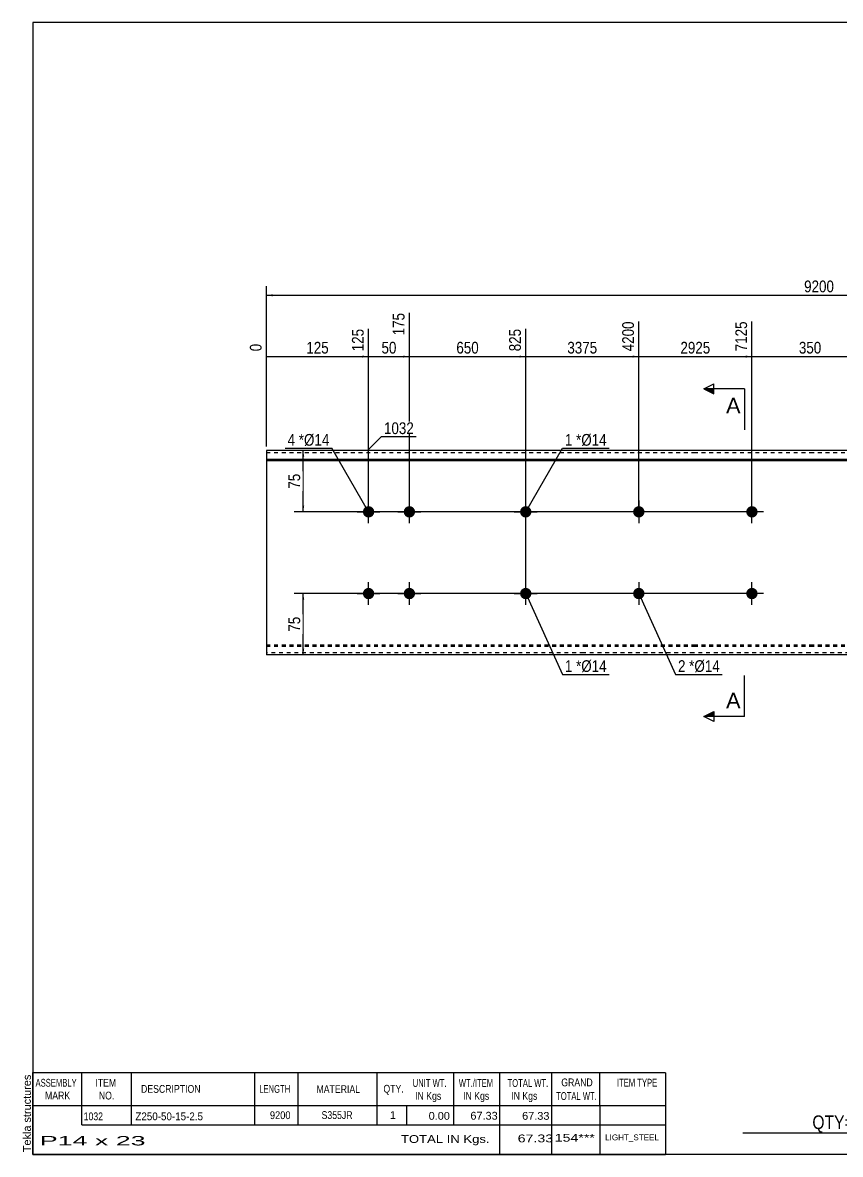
# Model space of a CAD drawing. Header units: millimetres. Extents: x -60 to 343, y -147 to 130.
# Drawn here: x -59.7 to 140.5, y -147.3 to 129.8 of the extents above; entities that cross this region are included whole.
import ezdxf

# ---------------------------------------------------------------- set-up
doc = ezdxf.new("R2010")
doc.units = ezdxf.units.MM
doc.linetypes.add('DXK_LINE_DOT1', pattern=[1.8814, 0.9407, -0.9407])
doc.styles.add('Arial', font='ARIAL.TTF', dxfattribs={"height": 0.2})
doc.styles.add('Arial Narrow', font='ARIALN.TTF', dxfattribs={"height": 0.2})

# ---------------------------------------------------------------- blocks, each defined once
blk = doc.blocks.new('Unknown-629276270-1647')
at = {"color": 5, "linetype": 'Continuous'}
for p, q in [((342.8, 129.75), (-57.2, 129.75)), ((-57.2, 129.75), (-57.2, -147.25)), ((342.8, -147.25), (342.8, 129.75)), ((-57.2, -147.25), (342.8, -147.25))]:
    blk.add_line(p, q, dxfattribs=at)
at = {"color": 174, "linetype": 'Continuous', "style": 'Arial'}
blk.add_text('Tekla structures', height=1.9102, rotation=90, dxfattribs=at).set_placement((-57.7, -146.75))
blk = doc.blocks.new('Bolt-629276270-1207 - 1201')
at = {"linetype": 'Continuous'}
for points in [[(117.48, 10, -1), (120.28, 10, -1)], [(264.23, 10, -1), (267.03, 10, -1)]]:
    blk.add_hatch(color=3, dxfattribs=at).paths.add_polyline_path(points)
at = {"color": 3, "linetype": 'Continuous'}
for p, q in [((118.88, 7.2), (118.88, 12.8)), ((265.63, 7.2), (265.63, 12.8)), ((121.68, 10), (116.08, 10)), ((268.43, 10), (262.83, 10))]:
    blk.add_line(p, q, dxfattribs=at)
blk = doc.blocks.new('Part-629276270-1204 - 1201')
at = {"color": 2, "linetype": 'Continuous'}
for p, q in [((49.19, 25), (0, 25)), ((0, 25), (0, -25)), ((77.68, 25), (49.29, 25)), ((104.58, 25), (77.78, 25)), ((133.07, 25), (104.68, 25)), ((161.56, 25), (133.17, 25)), ((222.85, 25), (161.66, 25)), ((251.34, 25), (222.95, 25)), ((270.63, 25), (251.44, 25)), ((270.63, -25), (270.63, 25)), ((0, 22.88), (49.19, 22.88)), ((0, 22.53), (49.19, 22.53)), ((49.29, 22.88), (77.68, 22.88)), ((49.29, 22.53), (77.68, 22.53)), ((77.78, 22.88), (104.58, 22.88)), ((77.78, 22.53), (104.58, 22.53)), ((104.68, 22.88), (133.07, 22.88)), ((104.68, 22.53), (133.07, 22.53)), ((133.17, 22.88), (161.56, 22.88)), ((133.17, 22.53), (161.56, 22.53)), ((161.66, 22.88), (222.85, 22.88)), ((161.66, 22.53), (222.85, 22.53)), ((222.95, 22.88), (251.34, 22.88)), ((222.95, 22.53), (251.34, 22.53)), ((251.44, 22.88), (270.63, 22.88)), ((251.44, 22.53), (270.63, 22.53)), ((49.19, -25), (0, -25)), ((77.68, -25), (49.29, -25)), ((104.58, -25), (77.78, -25)), ((133.07, -25), (104.68, -25)), ((161.56, -25), (133.17, -25)), ((222.85, -25), (161.66, -25)), ((251.34, -25), (222.95, -25)), ((270.63, -25), (251.44, -25))]:
    blk.add_line(p, q, dxfattribs=at)
at = {"color": 7, "linetype": 'DXK_LINE_DOT1'}
for p, q in [((0, 24.5), (49.19, 24.5)), ((49.29, 24.5), (77.68, 24.5)), ((77.78, 24.5), (104.58, 24.5)), ((104.68, 24.5), (133.07, 24.5)), ((133.17, 24.5), (161.56, 24.5)), ((161.66, 24.5), (222.85, 24.5)), ((222.95, 24.5), (251.34, 24.5)), ((251.44, 24.5), (270.63, 24.5)), ((0, -22.53), (49.19, -22.53)), ((0, -22.88), (49.19, -22.88)), ((49.19, -24.5), (0, -24.5)), ((49.29, -22.53), (77.68, -22.53)), ((49.29, -22.88), (77.68, -22.88)), ((77.68, -24.5), (49.29, -24.5)), ((77.78, -22.53), (104.58, -22.53)), ((77.78, -22.88), (104.58, -22.88)), ((104.58, -24.5), (77.78, -24.5)), ((104.68, -22.53), (133.07, -22.53)), ((104.68, -22.88), (133.07, -22.88)), ((133.07, -24.5), (104.68, -24.5)), ((133.17, -22.53), (161.56, -22.53)), ((133.17, -22.88), (161.56, -22.88)), ((161.56, -24.5), (133.17, -24.5)), ((161.66, -22.53), (222.85, -22.53)), ((161.66, -22.88), (222.85, -22.88)), ((222.85, -24.5), (161.66, -24.5)), ((222.95, -22.53), (251.34, -22.53)), ((222.95, -22.88), (251.34, -22.88)), ((251.34, -24.5), (222.95, -24.5)), ((251.44, -22.53), (270.63, -22.53)), ((251.44, -22.88), (270.63, -22.88)), ((270.63, -24.5), (251.44, -24.5))]:
    blk.add_line(p, q, dxfattribs=at)
blk = doc.blocks.new('Bolt-629276270-1205 - 1201')
at = {"linetype": 'Continuous'}
for points in [[(23.6, 10, -1), (26.4, 10, -1)], [(33.6, 10, -1), (36.4, 10, -1)], [(23.6, -10, -1), (26.4, -10, -1)], [(33.6, -10, -1), (36.4, -10, -1)]]:
    blk.add_hatch(color=3, dxfattribs=at).paths.add_polyline_path(points)
at = {"color": 3, "linetype": 'Continuous'}
for p, q in [((25, 7.2), (25, 12.8)), ((35, 7.2), (35, 12.8)), ((22.2, 10), (27.8, 10)), ((32.2, 10), (37.8, 10)), ((25, -12.8), (25, -7.2)), ((35, -12.8), (35, -7.2)), ((22.2, -10), (27.8, -10)), ((32.2, -10), (37.8, -10))]:
    blk.add_line(p, q, dxfattribs=at)
blk = doc.blocks.new('Bolt-629276270-1206 - 1201')
at = {"linetype": 'Continuous'}
blk.add_hatch(color=3, dxfattribs=at).paths.add_polyline_path([(62.09, 10, -1), (64.89, 10, -1)])
at = {"color": 3, "linetype": 'Continuous'}
for p, q in [((63.49, 7.2), (63.49, 12.8)), ((60.69, 10), (66.29, 10))]:
    blk.add_line(p, q, dxfattribs=at)
blk = doc.blocks.new('Bolt-629276270-1208 - 1201')
at = {"linetype": 'Continuous'}
for points in [[(117.48, -10, -1), (120.28, -10, -1)], [(264.23, -10, -1), (267.03, -10, -1)]]:
    blk.add_hatch(color=3, dxfattribs=at).paths.add_polyline_path(points)
at = {"color": 3, "linetype": 'Continuous'}
for p, q in [((118.88, -12.8), (118.88, -7.2)), ((265.63, -12.8), (265.63, -7.2)), ((121.68, -10), (116.08, -10)), ((268.43, -10), (262.83, -10))]:
    blk.add_line(p, q, dxfattribs=at)
blk = doc.blocks.new('Bolt-629276270-1209 - 1201')
at = {"linetype": 'Continuous'}
for points in [[(92.58, 10, -1), (89.78, 10, -1)], [(92.58, -10, -1), (89.78, -10, -1)]]:
    blk.add_hatch(color=3, dxfattribs=at).paths.add_polyline_path(points)
at = {"color": 3, "linetype": 'Continuous'}
for p, q in [((91.18, 12.8), (91.18, 7.2)), ((93.98, 10), (88.38, 10)), ((91.18, -7.2), (91.18, -12.8)), ((93.98, -10), (88.38, -10))]:
    blk.add_line(p, q, dxfattribs=at)
blk = doc.blocks.new('Bolt-629276270-1210 - 1201')
at = {"linetype": 'Continuous'}
blk.add_hatch(color=3, dxfattribs=at).paths.add_polyline_path([(62.09, -10, -1), (64.89, -10, -1)])
at = {"color": 3, "linetype": 'Continuous'}
for p, q in [((63.49, -12.8), (63.49, -7.2)), ((60.69, -10), (66.29, -10))]:
    blk.add_line(p, q, dxfattribs=at)
blk = doc.blocks.new('StraightDimension-629276270-1320 - 1201')
at = {"linetype": 'Continuous'}
for points in [[(1.5, 62.75), (0, 63), (1.5, 63.25)], [(269.13, 63.25), (270.63, 63), (269.13, 62.75)]]:
    blk.add_hatch(color=7, dxfattribs=at).paths.add_polyline_path(points)
at = {"color": 7, "linetype": 'Continuous'}
for p, q in [((0, 26), (0, 65.25)), ((270.63, 26), (270.63, 65.25)), ((0, 63), (270.63, 63))]:
    blk.add_line(p, q, dxfattribs=at)
at = {"color": 0}
blk.add_wipeout([(139.57, 63.15), (139.57, 67.35), (131.06, 67.35), (131.06, 63.15)], dxfattribs=at)
at = {"color": 3, "style": 'Arial Narrow'}
blk.add_text('9200', height=2.863, dxfattribs=at).set_placement((131.66, 63.75))
blk = doc.blocks.new('StraightDimension-629276270-1254 - 1201')
at = {"linetype": 'Continuous'}
blk.add_hatch(color=7, dxfattribs=at).paths.add_polyline_path([(145.86, 48.25), (147.36, 48), (145.86, 47.75)])
at = {"color": 7, "linetype": 'Continuous'}
for p, q in [((118.88, 11), (118.88, 56.61)), ((147.36, 11), (147.36, 56.61)), ((118.88, 48), (147.36, 48))]:
    blk.add_line(p, q, dxfattribs=at)
at = {"color": 0, "linetype": 'Continuous'}
blk.add_wipeout([(146.76, 57.21), (142.56, 57.21), (142.56, 48.7), (146.76, 48.7)], dxfattribs=at)
at = {"color": 0}
blk.add_wipeout([(136.46, 48.15), (136.46, 52.35), (129.78, 52.35), (129.78, 48.15)], dxfattribs=at)
at = {"color": 3, "linetype": 'Continuous', "style": 'Arial Narrow'}
blk.add_text('7475', height=2.863, rotation=90.0002, dxfattribs=at).set_placement((146.16, 49.3))
at = {"color": 3, "style": 'Arial Narrow'}
blk.add_text('350', height=2.863, dxfattribs=at).set_placement((130.38, 48.75))
blk = doc.blocks.new('StraightDimension-629276270-1304 - 1201')
at = {"linetype": 'Continuous'}
for points in [[(8.75, 23.5), (9, 25), (9.25, 23.5)], [(9.25, 11.5), (9, 10), (8.75, 11.5)]]:
    blk.add_hatch(color=7, dxfattribs=at).paths.add_polyline_path(points)
at = {"color": 7, "linetype": 'Continuous'}
for p, q in [((24, 25), (6.75, 25)), ((9, 10), (9, 25)), ((117.88, 10), (6.75, 10))]:
    blk.add_line(p, q, dxfattribs=at)
at = {"color": 0}
blk.add_wipeout([(8.85, 19.93), (4.65, 19.93), (4.65, 15.07), (8.85, 15.07)], dxfattribs=at)
at = {"color": 3, "style": 'Arial Narrow'}
blk.add_text('75', height=2.863, rotation=90.0002, dxfattribs=at).set_placement((8.25, 15.67))
blk = doc.blocks.new('StraightDimension-629276270-1255 - 1201')
at = {"linetype": 'Continuous'}
blk.add_hatch(color=7, dxfattribs=at).paths.add_polyline_path([(117.38, 48.25), (118.88, 48), (117.38, 47.75)])
at = {"color": 7, "linetype": 'Continuous'}
for p, q in [((91.18, 11), (91.18, 56.61)), ((118.88, 11), (118.88, 56.61)), ((91.18, 48), (118.88, 48))]:
    blk.add_line(p, q, dxfattribs=at)
at = {"color": 0, "linetype": 'Continuous'}
blk.add_wipeout([(118.28, 57.21), (114.08, 57.21), (114.08, 48.7), (118.28, 48.7)], dxfattribs=at)
at = {"color": 0}
blk.add_wipeout([(109.29, 48.15), (109.29, 52.35), (100.77, 52.35), (100.77, 48.15)], dxfattribs=at)
at = {"color": 3, "linetype": 'Continuous', "style": 'Arial Narrow'}
blk.add_text('7125', height=2.863, rotation=90.0002, dxfattribs=at).set_placement((117.68, 49.3))
at = {"color": 3, "style": 'Arial Narrow'}
blk.add_text('2925', height=2.863, dxfattribs=at).set_placement((101.37, 48.75))
blk = doc.blocks.new('StraightDimension-629276270-1256 - 1201')
at = {"linetype": 'Continuous'}
blk.add_hatch(color=7, dxfattribs=at).paths.add_polyline_path([(89.68, 48.25), (91.18, 48), (89.68, 47.75)])
at = {"color": 7, "linetype": 'Continuous'}
for p, q in [((91.18, 11), (91.18, 56.61)), ((63.49, -9), (63.49, 54.78)), ((63.49, 48), (91.18, 48))]:
    blk.add_line(p, q, dxfattribs=at)
at = {"color": 0, "linetype": 'Continuous'}
blk.add_wipeout([(90.58, 57.21), (86.38, 57.21), (86.38, 48.7), (90.58, 48.7)], dxfattribs=at)
at = {"color": 0}
blk.add_wipeout([(81.59, 48.15), (81.59, 52.35), (73.08, 52.35), (73.08, 48.15)], dxfattribs=at)
at = {"color": 3, "linetype": 'Continuous', "style": 'Arial Narrow'}
blk.add_text('4200', height=2.863, rotation=90.0002, dxfattribs=at).set_placement((89.98, 49.3))
at = {"color": 3, "style": 'Arial Narrow'}
blk.add_text('3375', height=2.863, dxfattribs=at).set_placement((73.68, 48.75))
blk = doc.blocks.new('StraightDimension-629276270-1257 - 1201')
at = {"linetype": 'Continuous'}
blk.add_hatch(color=7, dxfattribs=at).paths.add_polyline_path([(61.99, 48.25), (63.49, 48), (61.99, 47.75)])
at = {"color": 7, "linetype": 'Continuous'}
for p, q in [((35, 11), (35, 58.68)), ((63.49, -9), (63.49, 54.78)), ((35, 48), (63.49, 48))]:
    blk.add_line(p, q, dxfattribs=at)
at = {"color": 0, "linetype": 'Continuous'}
blk.add_wipeout([(62.89, 55.38), (58.69, 55.38), (58.69, 48.7), (62.89, 48.7)], dxfattribs=at)
at = {"color": 0}
blk.add_wipeout([(52.59, 48.15), (52.59, 52.35), (45.9, 52.35), (45.9, 48.15)], dxfattribs=at)
at = {"color": 3, "linetype": 'Continuous', "style": 'Arial Narrow'}
blk.add_text('825', height=2.863, rotation=90.0002, dxfattribs=at).set_placement((62.29, 49.3))
at = {"color": 3, "style": 'Arial Narrow'}
blk.add_text('650', height=2.863, dxfattribs=at).set_placement((46.5, 48.75))
blk = doc.blocks.new('StraightDimension-629276270-1258 - 1201')
at = {"linetype": 'Continuous'}
blk.add_hatch(color=7, dxfattribs=at).paths.add_polyline_path([(33.5, 48.25), (35, 48), (33.5, 47.75)])
at = {"color": 7, "linetype": 'Continuous'}
for p, q in [((35, 11), (35, 58.68)), ((25, 11), (25, 54.78)), ((25, 48), (35, 48))]:
    blk.add_line(p, q, dxfattribs=at)
at = {"color": 0}
blk.add_wipeout([(32.43, 48.15), (32.43, 52.35), (27.57, 52.35), (27.57, 48.15)], dxfattribs=at)
at = {"color": 0, "linetype": 'Continuous'}
blk.add_wipeout([(34.4, 59.28), (30.2, 59.28), (30.2, 52.6), (34.4, 52.6)], dxfattribs=at)
at = {"color": 3, "linetype": 'Continuous', "style": 'Arial Narrow'}
blk.add_text('175', height=2.863, rotation=90.0002, dxfattribs=at).set_placement((33.8, 53.2))
at = {"color": 3, "style": 'Arial Narrow'}
blk.add_text('50', height=2.863, dxfattribs=at).set_placement((28.17, 48.75))
blk = doc.blocks.new('StraightDimension-629276270-1259 - 1201')
at = {"linetype": 'Continuous'}
blk.add_hatch(color=7, dxfattribs=at).paths.add_polyline_path([(23.5, 48.25), (25, 48), (23.5, 47.75)])
at = {"color": 7, "linetype": 'Continuous'}
for p, q in [((25, 11), (25, 54.78)), ((0, 26), (0, 51.13)), ((0, 48), (25, 48))]:
    blk.add_line(p, q, dxfattribs=at)
at = {"color": 0, "linetype": 'Continuous'}
for points in [[(24.4, 55.38), (20.2, 55.38), (20.2, 48.7), (24.4, 48.7)], [(-0.6, 51.73), (-4.8, 51.73), (-4.8, 48.7), (-0.6, 48.7)]]:
    blk.add_wipeout(points, dxfattribs=at)
at = {"color": 0}
blk.add_wipeout([(15.84, 48.15), (15.84, 52.35), (9.16, 52.35), (9.16, 48.15)], dxfattribs=at)
at = {"color": 3, "linetype": 'Continuous', "style": 'Arial Narrow'}
for s, height, p in [('125', 2.863, (23.8, 49.3)), ('0', 2.86, (-1.2, 49.3))]:
    blk.add_text(s, height=height, rotation=90.0002, dxfattribs=at).set_placement(p)
at = {"color": 3, "style": 'Arial Narrow'}
blk.add_text('125', height=2.863, dxfattribs=at).set_placement((9.76, 48.75))
blk = doc.blocks.new('StraightDimension-629276270-1312 - 1201')
at = {"linetype": 'Continuous'}
for points in [[(8.75, -11.5), (9, -10), (9.25, -11.5)], [(9.25, -23.5), (9, -25), (8.75, -23.5)]]:
    blk.add_hatch(color=7, dxfattribs=at).paths.add_polyline_path(points)
at = {"color": 7, "linetype": 'Continuous'}
for p, q in [((117.88, -10), (6.75, -10)), ((9, -25), (9, -10)), ((24, -25), (6.75, -25))]:
    blk.add_line(p, q, dxfattribs=at)
at = {"color": 0}
blk.add_wipeout([(8.85, -15.07), (4.65, -15.07), (4.65, -19.93), (8.85, -19.93)], dxfattribs=at)
at = {"color": 3, "style": 'Arial Narrow'}
blk.add_text('75', height=2.863, rotation=90.0002, dxfattribs=at).set_placement((8.25, -19.33))
blk = doc.blocks.new('CBS_BOM-629276270-1682')
at = {"color": 7, "linetype": 'Continuous'}
for p, q in [((-57.23, -135.28), (-57.23, -127.28)), ((-57.23, -127.28), (97.69, -127.28)), ((-45.23, -135.28), (-45.23, -127.28)), ((-33.04, -135.28), (-33.04, -127.28)), ((-2.88, -135.28), (-2.88, -127.28)), ((7.8, -135.28), (7.8, -127.28)), ((27.12, -135.28), (27.12, -127.28)), ((45.92, -135.28), (45.92, -127.28)), ((57.13, -135.28), (57.13, -127.28)), ((69.92, -135.28), (69.92, -127.28)), ((81.67, -135.28), (81.67, -127.28)), ((97.69, -127.29), (97.69, -135.27)), ((-57.23, -135.28), (97.69, -135.28)), ((-57.23, -140.08), (-57.23, -135.28)), ((-45.23, -140.08), (-45.23, -135.28)), ((-33.04, -140.08), (-33.04, -135.28)), ((-2.88, -140.08), (-2.88, -135.28)), ((7.8, -140.08), (7.8, -135.28)), ((27.12, -140.08), (27.12, -135.28)), ((34.38, -140.08), (34.38, -135.28)), ((45.92, -140.08), (45.92, -135.28)), ((57.13, -140.08), (57.13, -135.28)), ((69.92, -140.08), (69.92, -135.28)), ((81.69, -140.08), (81.69, -135.28)), ((97.69, -135.28), (97.69, -140.08)), ((-57.23, -147.28), (-57.23, -140.1)), ((-45.23, -140.08), (97.69, -140.08)), ((57.13, -147.28), (57.13, -140.1)), ((69.92, -147.28), (69.92, -140.1)), ((81.73, -147.28), (81.73, -140.1)), ((97.69, -140.08), (97.69, -147.28)), ((-57.23, -147.28), (97.69, -147.28))]:
    blk.add_line(p, q, dxfattribs=at)
at = {"color": 3, "linetype": 'Continuous', "style": 'Arial'}
for s, height, width, p in [('ASSEMBLY', 1.91, 0.7, (-56.55, -130.71)), ('ITEM', 1.91, 0.8, (-41.9, -130.71)), ('UNIT WT.', 1.91, 0.7, (35.81, -130.78)), ('WT./ITEM', 1.91, 0.7, (47.1, -130.78)), ('TOTAL WT.', 1.91, 0.7, (59.04, -130.78)), ('GRAND', 1.91, 0.8, (72.19, -130.62)), ('ITEM TYPE', 1.91, 0.7, (85.83, -130.7)), ('MARK', 1.91, 0.8, (-54.23, -133.84)), ('NO.', 1.91, 0.8, (-41.05, -133.84)), ('DESCRIPTION', 1.9102, 0.8, (-30.72, -132.21)), ('LENGTH', 1.91, 0.7, (-1.77, -132.21)), ('MATERIAL', 1.91, 0.8, (12.25, -132.26)), ('QTY.', 1.91, 0.8, (28.64, -132.18)), ('IN Kgs', 1.91, 0.8, (36.39, -133.92)), ('IN Kgs', 1.91, 0.8, (48.14, -133.92)), ('IN Kgs', 1.91, 0.8, (59.93, -133.92)), ('TOTAL WT.', 1.91, 0.7, (70.93, -133.96))]:
    blk.add_text(s, height=height, dxfattribs=dict(at, width=width)).set_placement(p)
at = {"color": 7, "linetype": 'Continuous', "style": 'Arial'}
for s, height, width, p in [('1032', 1.91, 0.8, (-44.77, -138.93)), ('Z250-50-15-2.5', 1.9102, 0.9, (-32.1, -138.93)), ('9200', 1.91, 0.85, (0.84, -138.65)), ('S355JR', 1.91, 0.8, (13.49, -138.62))]:
    blk.add_text(s, height=height, dxfattribs=dict(at, width=width)).set_placement(p)
for s, p in [('1', (30.21, -138.62)), ('0.00', (39.72, -138.81)), ('67.33', (49.94, -138.78)), ('67.33', (62.61, -138.81))]:
    blk.add_text(s, height=1.91, dxfattribs=at).set_placement(p)
at = {"color": 6, "linetype": 'Continuous', "style": 'Arial'}
for s, height, width, p in [('P14 x 23', 2.292, 2.05, (-55.51, -145.09)), ('TOTAL IN Kgs.', 1.9102, 1.2, (32.93, -144.48)), ('67.33', 1.91, 1.3, (61.52, -144.33)), ('154***', 1.91, 1.3, (70.59, -144.17))]:
    blk.add_text(s, height=height, dxfattribs=dict(at, width=width)).set_placement(p)
blk.add_text('LIGHT_STEEL', height=1.4135, dxfattribs=at).set_placement((82.94, -143.83))
blk = doc.blocks.new('CBS_CALLOFF-629276270-1683')
at = {"color": 7, "linetype": 'Continuous'}
blk.add_line((116.68, -141.98), (232.91, -142), dxfattribs=at)
at = {"color": 3, "linetype": 'Continuous', "style": 'Arial Narrow'}
blk.add_text('QTY= 23 Nos.      COLD FORMED     MKD : P14', height=3.3405, dxfattribs=at).set_placement((133.68, -141.09))
blk = doc.blocks.new('Mark-629276270-1349 - 1201')
at = {"color": 0}
blk.add_wipeout([(102.61, -29.19), (102.61, -26.19), (100.78, -26.19), (100.78, -29.19)], dxfattribs=at)
blk.add_wipeout([(102.61, -29.19), (102.61, -26.19), (100.78, -26.19), (100.78, -29.19)], dxfattribs=at)
at = {"color": 7, "linetype": 'Continuous'}
blk.add_line((91.18, -10), (100.18, -29.79), dxfattribs=at)
at = {"color": 0}
blk.add_wipeout([(104.79, -29.19), (104.79, -26.19), (103.51, -26.19), (103.51, -29.19)], dxfattribs=at)
blk.add_wipeout([(104.79, -29.19), (104.79, -26.19), (103.51, -26.19), (103.51, -29.19)], dxfattribs=at)
at = {"color": 3, "style": 'Arial Narrow'}
blk.add_text('2', height=2.86, dxfattribs=at).set_placement((100.78, -29.19))
at = {"color": 0}
blk.add_wipeout([(111, -29.19), (111, -26.19), (104.79, -26.19), (104.79, -29.19)], dxfattribs=at)
blk.add_wipeout([(111, -29.19), (111, -26.19), (104.79, -26.19), (104.79, -29.19)], dxfattribs=at)
at = {"color": 7, "linetype": 'Continuous'}
blk.add_line((100.18, -29.79), (111.6, -29.79), dxfattribs=at)
at = {"color": 3, "style": 'Arial Narrow'}
for s, height, p in [('*', 2.86, (103.51, -29.19)), ('Ø14', 2.863, (104.79, -29.19))]:
    blk.add_text(s, height=height, dxfattribs=at).set_placement(p)
blk = doc.blocks.new('Mark-629276270-1348 - 1201')
at = {"color": 0}
blk.add_wipeout([(74.92, 26.19), (74.92, 29.19), (73.09, 29.19), (73.09, 26.19)], dxfattribs=at)
blk.add_wipeout([(74.92, 26.19), (74.92, 29.19), (73.09, 29.19), (73.09, 26.19)], dxfattribs=at)
at = {"color": 7, "linetype": 'Continuous'}
blk.add_line((63.49, 10), (72.49, 25.59), dxfattribs=at)
at = {"color": 0}
blk.add_wipeout([(77.09, 26.19), (77.09, 29.19), (75.82, 29.19), (75.82, 26.19)], dxfattribs=at)
blk.add_wipeout([(77.09, 26.19), (77.09, 29.19), (75.82, 29.19), (75.82, 26.19)], dxfattribs=at)
at = {"color": 3, "style": 'Arial Narrow'}
blk.add_text('1', height=2.86, dxfattribs=at).set_placement((73.09, 26.19))
at = {"color": 0}
blk.add_wipeout([(83.31, 26.19), (83.31, 29.19), (77.09, 29.19), (77.09, 26.19)], dxfattribs=at)
blk.add_wipeout([(83.31, 26.19), (83.31, 29.19), (77.09, 29.19), (77.09, 26.19)], dxfattribs=at)
at = {"color": 7, "linetype": 'Continuous'}
blk.add_line((72.49, 25.59), (83.91, 25.59), dxfattribs=at)
at = {"color": 3, "style": 'Arial Narrow'}
for s, height, p in [('*', 2.86, (75.82, 26.19)), ('Ø14', 2.863, (77.09, 26.19))]:
    blk.add_text(s, height=height, dxfattribs=at).set_placement(p)
blk = doc.blocks.new('SectionMark-629276270-1247 - 1201')
at = {"linetype": 'Continuous'}
for points in [[(109.59, 40.1), (109.59, 38.85), (107.09, 40.1)], [(109.59, -38.85), (109.59, -40.1), (107.09, -40.1)]]:
    blk.add_hatch(color=30, dxfattribs=at).paths.add_polyline_path(points)
at = {"color": 30, "linetype": 'Continuous'}
for p, q in [((107.09, 40.1), (109.59, 41.35)), ((117.09, 40.1), (107.09, 40.1)), ((107.09, 40.1), (109.59, 38.85)), ((109.59, 38.85), (109.59, 41.35)), ((107.09, -40.1), (109.59, -38.85)), ((117.09, -40.1), (107.09, -40.1)), ((109.59, -41.35), (107.09, -40.1)), ((109.59, -38.85), (109.59, -41.35))]:
    blk.add_line(p, q, dxfattribs=at)
at = {"color": 0, "linetype": 'Continuous'}
for points in [[(116.09, 34.1), (116.09, 38.1), (112.54, 38.1), (112.54, 34.1)], [(116.09, -38.1), (116.09, -34.1), (112.54, -34.1), (112.54, -38.1)]]:
    blk.add_wipeout(points, dxfattribs=at)
at = {"color": 30, "linetype": 'Continuous'}
for p, q in [((117.09, 40.1), (117.09, 30.1)), ((117.09, -40.1), (117.09, -30.1))]:
    blk.add_line(p, q, dxfattribs=at)
at = {"color": 96, "linetype": 'Continuous', "style": 'Arial'}
for p in [(112.54, 34.1), (112.54, -38.1)]:
    blk.add_text('A', height=3.82, dxfattribs=at).set_placement(p)
blk = doc.blocks.new('Mark-629276270-1323 - 1201')
at = {"color": 0}
blk.add_wipeout([(36.09, 29.04), (36.09, 32.04), (28.78, 32.04), (28.78, 29.04)], dxfattribs=at)
blk.add_wipeout([(36.09, 29.04), (36.09, 32.04), (28.78, 32.04), (28.78, 29.04)], dxfattribs=at)
at = {"color": 7, "linetype": 'Continuous'}
for p, q in [((24.65, 24.9), (28.18, 28.44)), ((28.18, 28.44), (36.69, 28.44))]:
    blk.add_line(p, q, dxfattribs=at)
at = {"color": 3, "style": 'Arial Narrow'}
blk.add_text('1032', height=2.863, dxfattribs=at).set_placement((28.78, 29.04))
blk = doc.blocks.new('Mark-629276270-1347 - 1201')
at = {"color": 0}
blk.add_wipeout([(7.01, 26.19), (7.01, 29.19), (5.18, 29.19), (5.18, 26.19)], dxfattribs=at)
blk.add_wipeout([(7.01, 26.19), (7.01, 29.19), (5.18, 29.19), (5.18, 26.19)], dxfattribs=at)
blk.add_wipeout([(9.19, 26.19), (9.19, 29.19), (7.91, 29.19), (7.91, 26.19)], dxfattribs=at)
blk.add_wipeout([(9.19, 26.19), (9.19, 29.19), (7.91, 29.19), (7.91, 26.19)], dxfattribs=at)
at = {"color": 3, "style": 'Arial Narrow'}
blk.add_text('4', height=2.86, dxfattribs=at).set_placement((5.18, 26.19))
at = {"color": 0}
blk.add_wipeout([(15.4, 26.19), (15.4, 29.19), (9.19, 29.19), (9.19, 26.19)], dxfattribs=at)
blk.add_wipeout([(15.4, 26.19), (15.4, 29.19), (9.19, 29.19), (9.19, 26.19)], dxfattribs=at)
at = {"color": 7, "linetype": 'Continuous'}
for p in [(4.58, 25.59), (25, 10)]:
    blk.add_line(p, (16, 25.59), dxfattribs=at)
at = {"color": 3, "style": 'Arial Narrow'}
for s, height, p in [('*', 2.86, (7.91, 26.19)), ('Ø14', 2.863, (9.19, 26.19))]:
    blk.add_text(s, height=height, dxfattribs=at).set_placement(p)
blk = doc.blocks.new('Mark-629276270-1350 - 1201')
at = {"color": 0}
blk.add_wipeout([(74.92, -29.19), (74.92, -26.19), (73.09, -26.19), (73.09, -29.19)], dxfattribs=at)
blk.add_wipeout([(74.92, -29.19), (74.92, -26.19), (73.09, -26.19), (73.09, -29.19)], dxfattribs=at)
at = {"color": 7, "linetype": 'Continuous'}
blk.add_line((63.49, -10), (72.49, -29.79), dxfattribs=at)
at = {"color": 0}
blk.add_wipeout([(77.09, -29.19), (77.09, -26.19), (75.82, -26.19), (75.82, -29.19)], dxfattribs=at)
blk.add_wipeout([(77.09, -29.19), (77.09, -26.19), (75.82, -26.19), (75.82, -29.19)], dxfattribs=at)
at = {"color": 3, "style": 'Arial Narrow'}
blk.add_text('1', height=2.86, dxfattribs=at).set_placement((73.09, -29.19))
at = {"color": 0}
blk.add_wipeout([(83.31, -29.19), (83.31, -26.19), (77.09, -26.19), (77.09, -29.19)], dxfattribs=at)
blk.add_wipeout([(83.31, -29.19), (83.31, -26.19), (77.09, -26.19), (77.09, -29.19)], dxfattribs=at)
at = {"color": 7, "linetype": 'Continuous'}
blk.add_line((72.49, -29.79), (83.91, -29.79), dxfattribs=at)
at = {"color": 3, "style": 'Arial Narrow'}
for s, height, p in [('*', 2.86, (75.82, -29.19)), ('Ø14', 2.863, (77.09, -29.19))]:
    blk.add_text(s, height=height, dxfattribs=at).set_placement(p)

msp = doc.modelspace()

# ---------------------------------------------------------------- block references
for name in ['Unknown-629276270-1647', 'Part-629276270-1204 - 1201', 'Bolt-629276270-1205 - 1201', 'Bolt-629276270-1206 - 1201', 'Bolt-629276270-1209 - 1201', 'Bolt-629276270-1207 - 1201', 'Bolt-629276270-1210 - 1201', 'Bolt-629276270-1208 - 1201', 'CBS_BOM-629276270-1682', 'CBS_CALLOFF-629276270-1683']:
    msp.add_blockref(name, (0, 0))

# ---------------------------------------------------------------- next in the draw order: block references
msp.add_blockref('StraightDimension-629276270-1320 - 1201', (0, 0))

# ---------------------------------------------------------------- next in the draw order: block references
msp.add_blockref('StraightDimension-629276270-1254 - 1201', (0, 0))

# ---------------------------------------------------------------- next in the draw order: block references
msp.add_blockref('StraightDimension-629276270-1304 - 1201', (0, 0))

# ---------------------------------------------------------------- next in the draw order: block references
msp.add_blockref('StraightDimension-629276270-1255 - 1201', (0, 0))

# ---------------------------------------------------------------- next in the draw order: block references
msp.add_blockref('StraightDimension-629276270-1256 - 1201', (0, 0))

# ---------------------------------------------------------------- next in the draw order: block references
msp.add_blockref('StraightDimension-629276270-1257 - 1201', (0, 0))

# ---------------------------------------------------------------- next in the draw order: block references
for name in ['StraightDimension-629276270-1258 - 1201', 'Mark-629276270-1348 - 1201', 'StraightDimension-629276270-1312 - 1201']:
    msp.add_blockref(name, (0, 0))

# ---------------------------------------------------------------- next in the draw order: block references
for name in ['StraightDimension-629276270-1259 - 1201', 'Mark-629276270-1350 - 1201', 'Mark-629276270-1349 - 1201']:
    msp.add_blockref(name, (0, 0))

# ---------------------------------------------------------------- next in the draw order: block references
for name in ['SectionMark-629276270-1247 - 1201', 'Mark-629276270-1323 - 1201']:
    msp.add_blockref(name, (0, 0))

# ---------------------------------------------------------------- next in the draw order: block references
msp.add_blockref('Mark-629276270-1347 - 1201', (0, 0))

doc.saveas('drawing.dxf')
